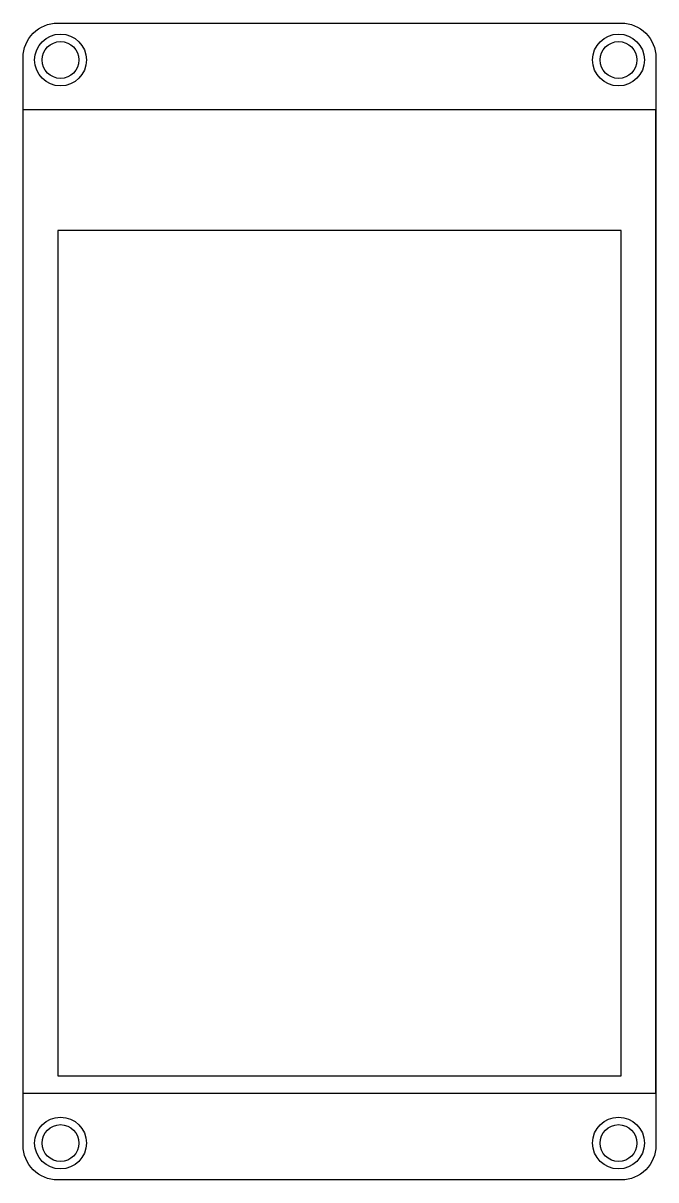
# Model space of a CAD drawing. Header units: millimetres. Extents: x 270 to 325, y -349 to -248.
import ezdxf

# ---------------------------------------------------------------- set-up
doc = ezdxf.new("R2010")
doc.units = ezdxf.units.MM
doc.layers.get('0').update_dxf_attribs({"linetype": 'CONTINUOUS'})

msp = doc.modelspace()

# ---------------------------------------------------------------- linework, layer by layer
for p, q in [((270.49, -341.06), (270.49, -255.56)), ((270.49, -255.56), (325.46, -255.56)), ((325.46, -255.56), (325.46, -341.06)), ((325.46, -341.06), (270.49, -341.06))]:
    msp.add_line(p, q)
msp.add_lwpolyline([(273.48, -348.56, -0.414214), (270.48, -345.56), (270.48, -251.06, -0.414214), (273.48, -248.06), (322.48, -248.06, -0.414214), (325.48, -251.06), (325.48, -345.56, -0.414214), (322.48, -348.56)], format="xyb", close=True)
for points in [[(325.46, -341.06), (270.49, -341.06), (270.49, -255.56), (325.46, -255.56)], [(325.46, -341.06), (270.49, -341.06), (270.49, -255.56), (325.46, -255.56)], [(273.5, -339.51), (322.46, -339.51), (322.46, -266.07), (273.5, -266.07)], [(273.5, -339.51), (322.46, -339.51), (322.46, -266.07), (273.5, -266.07)]]:
    msp.add_lwpolyline(points, close=True)
for centre, radius in [((273.73, -251.26), 2.25), ((322.23, -251.26), 2.25), ((273.73, -251.26), 1.6), ((322.23, -251.26), 1.6), ((273.73, -345.36), 2.25), ((322.23, -345.36), 2.25), ((273.73, -345.36), 1.6), ((322.23, -345.36), 1.6)]:
    msp.add_circle(centre, radius)

doc.saveas('drawing.dxf')
